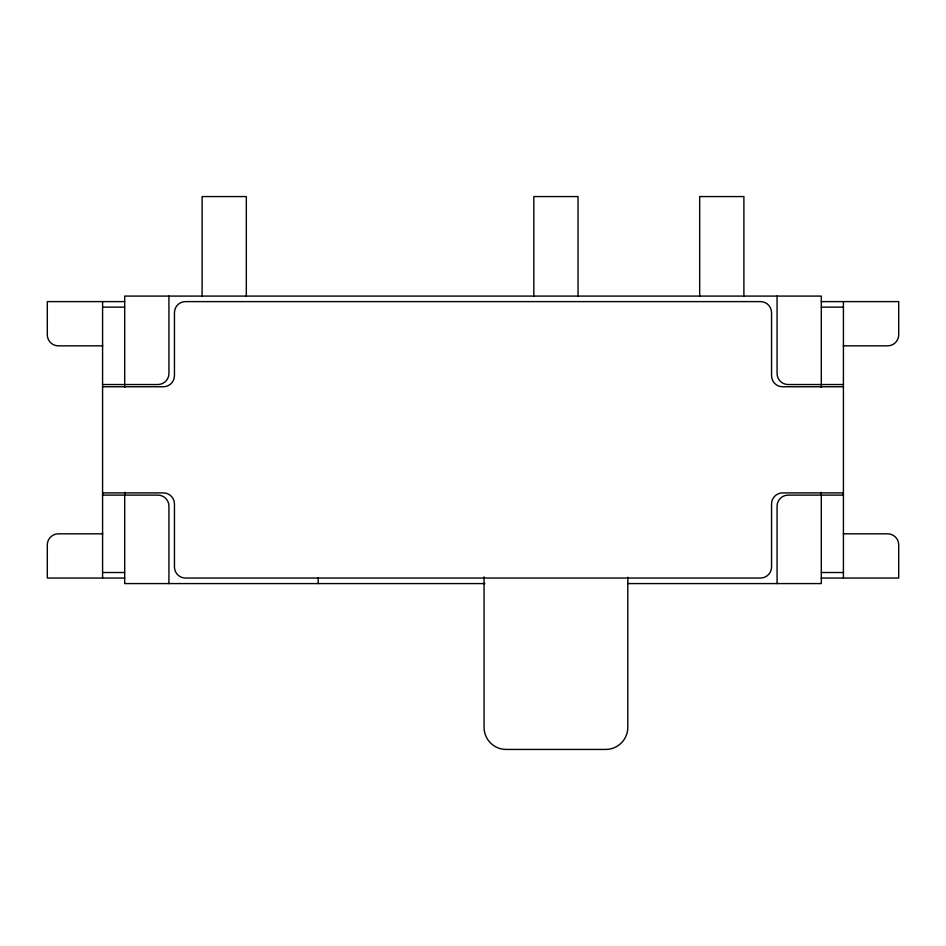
<?xml version="1.0" encoding="UTF-8"?>
<svg xmlns="http://www.w3.org/2000/svg" width="946" height="946" viewBox="0 0 946 946"><rect width="100%" height="100%" fill="white"/><g stroke="black" fill="none" stroke-linecap="round" stroke-linejoin="round"><path stroke-width="1.42" d="M124.695 301.608L47.3 301.608L47.3 334.789A11.056 11.056 0 0 0 58.356 345.846L102.783 345.846M821.305 301.608L898.7 301.608L898.7 334.789A11.056 11.056 0 0 1 887.644 345.846L843.217 345.846M102.582 307.143L124.695 307.143M821.305 307.143L843.418 307.143M102.582 384.537L157.876 384.537A11.056 11.056 0 0 0 168.932 373.481L168.932 296.086M843.418 384.537L788.124 384.537A11.056 11.056 0 0 1 777.068 373.481L777.068 296.086M102.582 386.748L163.398 386.748A11.056 11.056 0 0 0 174.454 375.692L174.454 312.677A11.056 11.056 0 0 1 185.511 301.608L760.489 301.608A11.056 11.056 0 0 1 771.546 312.677L771.546 375.692A11.056 11.056 0 0 0 782.602 386.76L843.418 386.748M102.582 492.901L163.398 492.901A11.056 11.056 0 0 1 174.454 503.958L174.454 566.985A11.056 11.056 0 0 0 185.511 578.041L760.489 578.041A11.056 11.056 0 0 0 771.546 566.985L771.546 503.958A11.056 11.056 0 0 1 782.602 492.901L843.418 492.901M102.582 495.113L157.876 495.113A11.056 11.056 0 0 1 168.932 506.169L168.932 583.576M843.418 495.113L788.124 495.113A11.056 11.056 0 0 0 777.068 506.169L777.068 583.576M102.783 533.816L58.356 533.816A11.056 11.056 0 0 0 47.3 544.872L47.3 578.041L124.695 578.041M843.217 533.816L887.644 533.816A11.056 11.056 0 0 1 898.7 544.872L898.7 578.041L821.305 578.041M102.582 572.519L124.695 572.519M821.305 572.519L843.418 572.519M484.825 583.576L124.695 583.576L124.695 492.251M627.801 583.576L821.305 583.576L821.305 492.251M843.418 301.608L843.418 578.041M821.305 387.411L821.305 296.086L124.695 296.086L124.695 387.411M743.899 296.086L743.899 196.567L699.673 196.567L699.673 296.086M627.801 577.202L627.801 727.308A22.113 22.113 0 0 1 605.688 749.433L506.169 749.433A22.113 22.113 0 0 1 484.056 727.308L484.056 576.871M578.041 296.086L578.041 196.567L533.816 196.567L533.816 296.086M318.199 577.781L318.199 583.576M246.327 296.086L246.327 196.567L202.101 196.567L202.101 296.086M102.582 301.608L102.582 578.041"/></g></svg>
